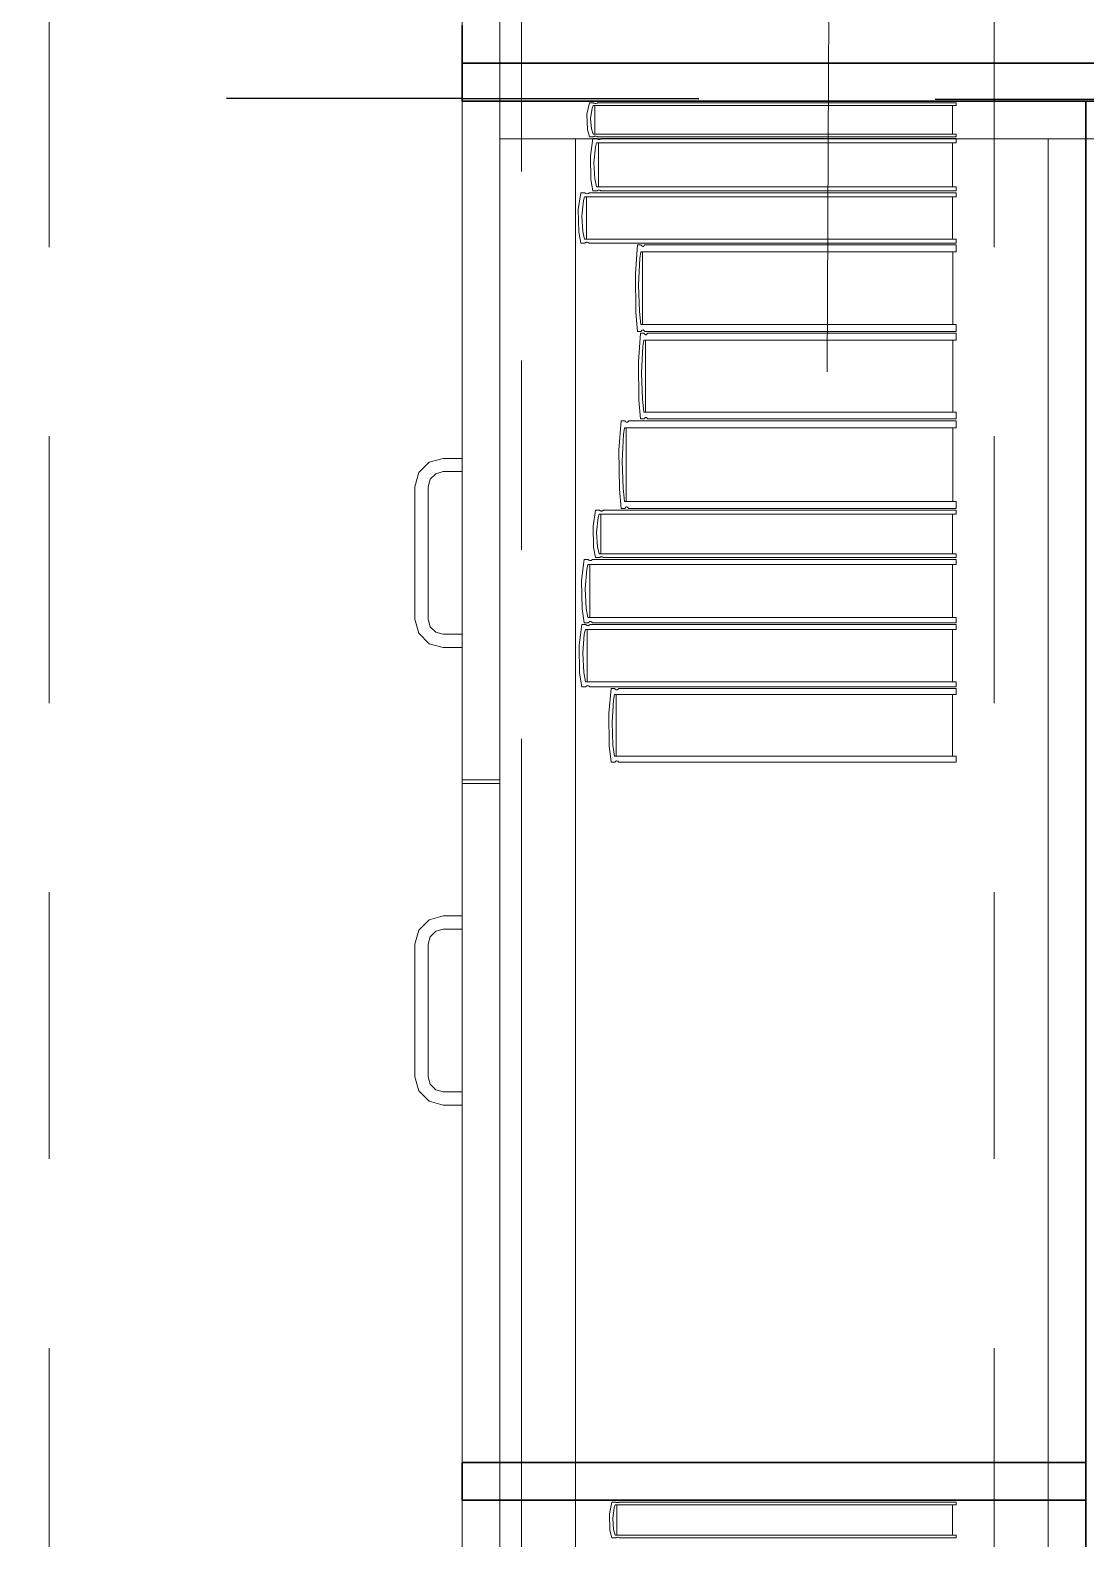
# Model space of a CAD drawing. Header units: inches. Extents: x -19 to 5698, y -728 to 92.
# Drawn here: x 293.56 to 294.119, y 13.527 to 14.325 of the extents above; entities that cross this region are included whole.
import ezdxf

# ---------------------------------------------------------------- set-up
doc = ezdxf.new("R2010")
doc.units = ezdxf.units.IN
doc.header["$MEASUREMENT"] = 0
doc.set_wipeout_variables(frame=1)
for name, pattern in [('HIDDEN', [0.375, 0.25, -0.125]), ('Hidden Line', [0.195611, 0.141111, -0.0545]), ('Punto & Raya', [0.65, 0.5, -0.075, 0, -0.075]), ('RAYITAS', [0.375, 0.25, -0.125]), ('Wipeout_Contour', [1, 0, -1])]:
    doc.linetypes.add(name, pattern=pattern)
for name, color, linetype, lineweight in [('00 conduct tomacorr', 120, 'HIDDEN', 30), ('T-TECHO-E', 150, 'Continuous', 20), ('TOMACORRIENTE', 22, 'RAYITAS', 9)]:
    doc.layers.add(name, color=color, linetype=linetype, lineweight=lineweight)
for name, color, linetype in [('02 _ ARQ _ ALB _ Ejes Generales', 251, 'Continuous'), ('08 _ STR _ EXT _ 09 Vigas', 251, 'Continuous'), ('Interior - Mobiliario', 7, 'Continuous')]:
    doc.layers.add(name, color=color, linetype=linetype)

# ---------------------------------------------------------------- blocks, each defined once
blk = doc.blocks.new('a')
at = {"layer": 'TOMACORRIENTE', "ltscale": 0.05}
h = blk.add_hatch(color=4, dxfattribs=at)
edge = h.paths.add_edge_path()
edge.add_arc((0, 0.0752), 0.02106, 0, 360)
at = {"layer": 'TOMACORRIENTE', "color": 4}
for p, q in [((-0.14553, 0.09625), (-0.0515, 0.09625)), ((-0.09851, 0.09625), (-0.09851, -0.09657)), ((0, 0.09625), (0, -0.09625)), ((0.06232, -0.09625), (0.06232, 0.09625))]:
    blk.add_line(p, q, dxfattribs=at)
blk.add_circle((0, 0.0752), 0.02106, dxfattribs=at)
blk = doc.blocks.new('CABLE 3FACE')
at = {"layer": 'T-TECHO-E', "rotation": 59.94170052614085}
blk.add_blockref('a', (0, 0), dxfattribs=at)

msp = doc.modelspace()

# ---------------------------------------------------------------- linework, layer by layer
at = {"layer": '08 _ STR _ EXT _ 09 Vigas', "color": 251, "linetype": 'Hidden Line', "lineweight": 13, "true_color": 0x636466}
msp.add_line((293.57005, 7.7), (293.57005, 16.9), dxfattribs=at)
at = {"layer": 'Interior - Mobiliario', "color": 175, "linetype": 'Continuous', "lineweight": 13}
for p, q in [((293.80862, 12.82729), (293.80862, 14.28729)), ((293.80862, 14.28729), (294.11862, 14.28729)), ((294.11862, 14.28729), (294.11862, 12.82729)), ((294.11862, 14.28729), (294.13862, 14.28729)), ((293.8549, 14.27234), (293.85466, 14.28034)), ((293.85652, 14.27803), (293.85701, 14.27253)), ((293.80862, 14.26729), (293.84862, 14.26729)), ((293.84862, 14.26729), (294.09862, 14.26729)), ((293.85597, 14.26843), (293.8549, 14.27234)), ((293.85807, 14.26843), (293.85597, 14.26843)), ((293.85652, 14.2582), (293.85781, 14.26743)), ((293.85701, 14.27253), (293.85791, 14.26986)), ((293.85781, 14.26743), (293.8599, 14.26743)), ((293.85791, 14.26986), (294.04996, 14.26986)), ((293.85818, 14.2685), (293.85807, 14.26843)), ((293.85843, 14.2686), (293.85818, 14.2685)), ((293.85869, 14.26868), (293.85843, 14.2686)), ((293.85897, 14.26872), (293.85869, 14.26868)), ((293.85926, 14.26872), (293.85897, 14.26872)), ((293.85954, 14.26869), (293.85926, 14.26872)), ((293.85981, 14.26862), (293.85954, 14.26869)), ((293.86006, 14.26852), (293.85981, 14.26862)), ((293.8599, 14.26743), (293.86005, 14.26728)), ((293.86005, 14.26728), (293.8603, 14.26712)), ((293.86022, 14.26843), (293.86006, 14.26852)), ((294.04996, 14.26843), (293.86022, 14.26843)), ((293.86168, 14.26715), (293.86192, 14.26732)), ((293.86192, 14.26732), (293.86202, 14.26743)), ((293.86202, 14.26743), (294.04996, 14.26743)), ((294.04996, 14.26986), (294.04996, 14.26843)), ((294.04996, 14.26743), (294.04996, 14.26521)), ((294.09862, 14.26729), (294.13862, 14.26729)), ((293.85916, 14.26311), (293.85836, 14.25463)), ((293.85973, 14.26521), (293.85916, 14.26311)), ((294.04996, 14.26521), (293.85973, 14.26521)), ((293.8603, 14.26712), (293.86057, 14.26701)), ((293.86057, 14.26701), (293.86085, 14.26696)), ((293.86069, 14.24197), (293.86069, 14.26521)), ((293.86085, 14.26696), (293.86113, 14.26697)), ((293.86113, 14.26697), (293.86141, 14.26703)), ((293.86141, 14.26703), (293.86168, 14.26715)), ((294.04804, 14.26521), (294.04804, 14.24197)), ((293.85676, 14.24583), (293.85652, 14.2582)), ((293.85836, 14.25463), (293.85885, 14.24611)), ((293.85781, 14.23976), (293.85676, 14.24583)), ((293.85885, 14.24611), (293.85973, 14.24197)), ((293.85006, 14.2299), (293.85139, 14.23876)), ((293.85139, 14.23876), (293.85355, 14.23876)), ((293.85338, 14.23663), (293.85279, 14.23462)), ((294.04996, 14.23663), (293.85338, 14.23663)), ((293.85355, 14.23876), (293.85371, 14.23861)), ((293.85371, 14.23861), (293.85397, 14.23846)), ((293.85397, 14.23846), (293.85425, 14.23836)), ((293.85425, 14.23836), (293.85453, 14.23831)), ((293.85437, 14.21431), (293.85437, 14.23663)), ((293.85453, 14.23831), (293.85483, 14.23832)), ((293.85483, 14.23832), (293.85511, 14.23838)), ((293.85511, 14.23838), (293.85539, 14.23849)), ((293.85539, 14.23849), (293.85564, 14.23865)), ((293.85564, 14.23865), (293.85575, 14.23876)), ((293.85575, 14.23876), (294.04996, 14.23876)), ((293.8599, 14.23976), (293.85781, 14.23976)), ((293.85973, 14.24197), (294.04996, 14.24197)), ((293.86, 14.23986), (293.8599, 14.23976)), ((293.86025, 14.24003), (293.86, 14.23986)), ((293.86051, 14.24015), (293.86025, 14.24003)), ((293.86079, 14.24021), (293.86051, 14.24015)), ((293.86107, 14.24022), (293.86079, 14.24021)), ((293.86135, 14.24017), (293.86107, 14.24022)), ((293.86162, 14.24006), (293.86135, 14.24017)), ((293.86187, 14.23991), (293.86162, 14.24006)), ((293.86202, 14.23976), (293.86187, 14.23991)), ((294.04996, 14.23976), (293.86202, 14.23976)), ((294.04798, 14.23663), (294.04798, 14.21431)), ((294.04996, 14.24197), (294.04996, 14.23976)), ((294.04996, 14.23876), (294.04996, 14.23663)), ((293.8503, 14.21801), (293.85006, 14.2299)), ((293.85279, 14.23462), (293.85196, 14.22647)), ((293.85196, 14.22647), (293.85246, 14.21829)), ((293.85139, 14.21219), (293.8503, 14.21801)), ((293.85355, 14.21219), (293.85139, 14.21219)), ((293.85246, 14.21829), (293.85338, 14.21431)), ((293.85338, 14.21431), (294.04996, 14.21431)), ((293.85366, 14.21229), (293.85355, 14.21219)), ((293.85391, 14.21245), (293.85366, 14.21229)), ((293.85418, 14.21256), (293.85391, 14.21245)), ((293.85447, 14.21262), (293.85418, 14.21256)), ((293.85476, 14.21263), (293.85447, 14.21262)), ((293.85505, 14.21258), (293.85476, 14.21263)), ((293.85533, 14.21248), (293.85505, 14.21258)), ((293.85558, 14.21233), (293.85533, 14.21248)), ((293.85575, 14.21219), (293.85558, 14.21233)), ((294.04996, 14.21219), (293.85575, 14.21219)), ((294.04996, 14.21431), (294.04996, 14.21219)), ((293.88034, 14.19594), (293.88147, 14.21119)), ((293.88147, 14.21119), (293.88331, 14.21119)), ((293.88266, 14.20406), (293.88196, 14.19004)), ((293.88316, 14.20753), (293.88266, 14.20406)), ((294.04996, 14.20753), (293.88316, 14.20753)), ((293.88331, 14.21119), (293.88344, 14.21094)), ((293.88344, 14.21094), (293.88366, 14.21068)), ((293.88366, 14.21068), (293.8839, 14.21051)), ((293.8839, 14.21051), (293.88414, 14.21042)), ((293.884, 14.16912), (293.884, 14.20753)), ((293.88414, 14.21042), (293.88439, 14.21043)), ((293.88439, 14.21043), (293.88463, 14.21054)), ((293.88463, 14.21054), (293.88487, 14.21073)), ((293.88487, 14.21073), (293.88508, 14.21101)), ((293.88508, 14.21101), (293.88517, 14.21119)), ((293.88517, 14.21119), (294.04996, 14.21119)), ((294.04828, 14.20753), (294.04828, 14.16912)), ((294.04996, 14.21119), (294.04996, 14.20753)), ((293.88055, 14.17549), (293.88034, 14.19594)), ((293.88196, 14.19004), (293.88238, 14.17597)), ((293.88147, 14.16546), (293.88055, 14.17549)), ((293.88238, 14.17597), (293.88316, 14.16912)), ((293.88331, 14.16546), (293.88147, 14.16546)), ((293.88192, 14.14936), (293.88304, 14.16446)), ((293.88304, 14.16446), (293.88486, 14.16446)), ((293.88316, 14.16912), (294.04996, 14.16912)), ((293.8834, 14.16564), (293.88331, 14.16546)), ((293.88361, 14.16591), (293.8834, 14.16564)), ((293.88384, 14.16611), (293.88361, 14.16591)), ((293.88409, 14.16621), (293.88384, 14.16611)), ((293.88434, 14.16622), (293.88409, 14.16621)), ((293.88458, 14.16614), (293.88434, 14.16622)), ((293.88482, 14.16597), (293.88458, 14.16614)), ((293.88503, 14.1657), (293.88482, 14.16597)), ((293.88486, 14.16446), (293.88499, 14.16422)), ((293.88499, 14.16422), (293.88521, 14.16396)), ((293.88517, 14.16546), (293.88503, 14.1657)), ((294.04996, 14.16546), (293.88517, 14.16546)), ((293.88521, 14.16396), (293.88544, 14.16379)), ((293.88544, 14.16379), (293.88569, 14.1637)), ((293.88569, 14.1637), (293.88593, 14.16371)), ((293.88593, 14.16371), (293.88617, 14.16382)), ((293.88617, 14.16382), (293.8864, 14.16401)), ((293.8864, 14.16401), (293.88661, 14.16428)), ((293.88661, 14.16428), (293.88671, 14.16446)), ((293.88671, 14.16446), (294.04996, 14.16446)), ((294.04996, 14.16912), (294.04996, 14.16546)), ((294.04996, 14.16446), (294.04996, 14.16084)), ((293.88422, 14.1574), (293.88352, 14.14352)), ((293.88471, 14.16084), (293.88422, 14.1574)), ((294.04996, 14.16084), (293.88471, 14.16084)), ((293.88555, 14.1228), (293.88555, 14.16084)), ((294.0483, 14.16084), (294.0483, 14.1228)), ((293.88213, 14.12911), (293.88192, 14.14936)), ((293.88352, 14.14352), (293.88395, 14.12958)), ((293.88304, 14.11917), (293.88213, 14.12911)), ((293.88395, 14.12958), (293.88471, 14.1228)), ((293.87158, 14.10273), (293.87277, 14.11817)), ((293.87277, 14.11817), (293.8747, 14.11817)), ((293.8747, 14.11817), (293.87484, 14.11793)), ((293.87484, 14.11793), (293.87507, 14.11766)), ((293.87507, 14.11766), (293.87532, 14.11749)), ((293.87532, 14.11749), (293.87558, 14.1174)), ((293.87558, 14.1174), (293.87584, 14.11741)), ((293.87584, 14.11741), (293.87609, 14.11752)), ((293.87609, 14.11752), (293.87634, 14.11771)), ((293.87634, 14.11771), (293.87656, 14.118)), ((293.87656, 14.118), (293.87666, 14.11817)), ((293.87666, 14.11817), (294.04996, 14.11817)), ((293.88486, 14.11917), (293.88304, 14.11917)), ((293.88471, 14.1228), (294.04996, 14.1228)), ((293.88495, 14.11935), (293.88486, 14.11917)), ((293.88516, 14.11963), (293.88495, 14.11935)), ((293.88539, 14.11982), (293.88516, 14.11963)), ((293.88563, 14.11992), (293.88539, 14.11982)), ((293.88588, 14.11993), (293.88563, 14.11992)), ((293.88612, 14.11985), (293.88588, 14.11993)), ((293.88635, 14.11968), (293.88612, 14.11985)), ((293.88657, 14.11942), (293.88635, 14.11968)), ((293.88671, 14.11917), (293.88657, 14.11942)), ((294.04996, 14.11917), (293.88671, 14.11917)), ((294.04996, 14.1228), (294.04996, 14.11917)), ((294.04996, 14.11817), (294.04996, 14.11447)), ((293.87402, 14.11096), (293.87328, 14.09676)), ((293.87454, 14.11447), (293.87402, 14.11096)), ((294.04996, 14.11447), (293.87454, 14.11447)), ((293.87543, 14.07557), (293.87543, 14.11447)), ((294.04819, 14.11447), (294.04819, 14.07557)), ((293.8718, 14.08202), (293.87158, 14.10273)), ((293.76563, 14.09079), (293.77112, 14.09628)), ((293.77112, 14.09628), (293.77862, 14.09829)), ((293.77862, 14.09829), (293.78862, 14.09829)), ((293.78862, 14.09829), (293.78862, 14.09129)), ((293.87328, 14.09676), (293.87373, 14.08251)), ((293.76362, 14.08329), (293.76563, 14.09079)), ((293.77169, 14.08729), (293.77062, 14.08329)), ((293.77462, 14.09022), (293.77169, 14.08729)), ((293.77862, 14.09129), (293.77462, 14.09022)), ((293.78862, 14.09129), (293.77862, 14.09129)), ((293.76362, 14.01329), (293.76362, 14.08329)), ((293.77062, 14.08329), (293.77062, 14.01329)), ((293.87277, 14.07187), (293.8718, 14.08202)), ((293.87373, 14.08251), (293.87454, 14.07557)), ((293.85793, 14.06251), (293.85921, 14.07087)), ((293.85921, 14.07087), (293.86128, 14.07087)), ((293.86111, 14.06886), (293.86055, 14.06696)), ((294.04996, 14.06886), (293.86111, 14.06886)), ((293.86128, 14.07087), (293.86144, 14.07073)), ((293.86144, 14.07073), (293.86168, 14.07059)), ((293.86168, 14.07059), (293.86195, 14.07049)), ((293.86195, 14.07049), (293.86223, 14.07045)), ((293.86207, 14.04781), (293.86207, 14.06886)), ((293.86223, 14.07045), (293.86251, 14.07045)), ((293.86251, 14.07045), (293.86278, 14.07051)), ((293.86278, 14.07051), (293.86305, 14.07062)), ((293.86305, 14.07062), (293.86329, 14.07077)), ((293.86329, 14.07077), (293.86339, 14.07087)), ((293.86339, 14.07087), (294.04996, 14.07087)), ((293.8747, 14.07187), (293.87277, 14.07187)), ((293.87454, 14.07557), (294.04996, 14.07557)), ((293.8748, 14.07205), (293.8747, 14.07187)), ((293.87502, 14.07233), (293.8748, 14.07205)), ((293.87526, 14.07252), (293.87502, 14.07233)), ((293.87552, 14.07263), (293.87526, 14.07252)), ((293.87578, 14.07264), (293.87552, 14.07263)), ((293.87604, 14.07256), (293.87578, 14.07264)), ((293.87629, 14.07238), (293.87604, 14.07256)), ((293.87651, 14.07211), (293.87629, 14.07238)), ((293.87666, 14.07187), (293.87651, 14.07211)), ((294.04996, 14.07187), (293.87666, 14.07187)), ((294.04806, 14.06886), (294.04806, 14.04781)), ((294.04996, 14.07557), (294.04996, 14.07187)), ((294.04996, 14.07087), (294.04996, 14.06886)), ((293.85816, 14.0513), (293.85793, 14.06251)), ((293.86055, 14.06696), (293.85975, 14.05928)), ((293.85975, 14.05928), (293.86024, 14.05156)), ((293.85184, 14.03367), (293.85316, 14.04481)), ((293.85316, 14.04481), (293.8553, 14.04481)), ((293.8553, 14.04481), (293.85546, 14.04463)), ((293.85546, 14.04463), (293.85572, 14.04444)), ((293.85572, 14.04444), (293.85599, 14.04431)), ((293.85599, 14.04431), (293.85628, 14.04425)), ((293.85628, 14.04425), (293.85657, 14.04426)), ((293.85657, 14.04426), (293.85685, 14.04433)), ((293.85685, 14.04433), (293.85712, 14.04447)), ((293.85712, 14.04447), (293.85737, 14.04468)), ((293.85737, 14.04468), (293.85748, 14.04481)), ((293.85748, 14.04481), (294.04996, 14.04481)), ((293.85921, 14.04581), (293.85816, 14.0513)), ((293.86128, 14.04581), (293.85921, 14.04581)), ((293.86024, 14.05156), (293.86111, 14.04781)), ((293.86111, 14.04781), (294.04996, 14.04781)), ((293.86139, 14.0459), (293.86128, 14.04581)), ((293.86163, 14.04606), (293.86139, 14.0459)), ((293.86189, 14.04616), (293.86163, 14.04606)), ((293.86216, 14.04622), (293.86189, 14.04616)), ((293.86245, 14.04623), (293.86216, 14.04622)), ((293.86272, 14.04618), (293.86245, 14.04623)), ((293.86299, 14.04608), (293.86272, 14.04618)), ((293.86324, 14.04594), (293.86299, 14.04608)), ((293.86339, 14.04581), (293.86324, 14.04594)), ((294.04996, 14.04581), (293.86339, 14.04581)), ((294.04996, 14.04781), (294.04996, 14.04581)), ((294.04996, 14.04481), (294.04996, 14.04214)), ((293.85455, 14.0396), (293.85373, 14.02936)), ((293.85513, 14.04214), (293.85455, 14.0396)), ((294.04996, 14.04214), (293.85513, 14.04214)), ((293.85611, 14.01408), (293.85611, 14.04214)), ((294.048, 14.04214), (294.048, 14.01408)), ((293.85209, 14.01874), (293.85184, 14.03367)), ((293.85373, 14.02936), (293.85423, 14.01908)), ((293.76563, 14.00579), (293.76362, 14.01329)), ((293.77062, 14.01329), (293.77169, 14.00929)), ((293.85316, 14.01141), (293.85209, 14.01874)), ((293.85423, 14.01908), (293.85513, 14.01408)), ((293.85513, 14.01408), (294.04996, 14.01408)), ((293.85622, 14.01196), (293.85593, 14.01189)), ((293.85651, 14.01197), (293.85622, 14.01196)), ((293.85679, 14.01191), (293.85651, 14.01197)), ((294.04996, 14.01408), (294.04996, 14.01141)), ((293.77112, 14.0003), (293.76563, 14.00579)), ((293.77169, 14.00929), (293.77462, 14.00637)), ((293.77462, 14.00637), (293.77862, 14.00529)), ((293.77862, 14.00529), (293.78862, 14.00529)), ((293.78862, 14.00529), (293.78862, 13.99829)), ((293.85052, 13.99945), (293.85185, 14.01041)), ((293.85185, 14.01041), (293.85401, 14.01041)), ((293.85325, 14.00529), (293.85242, 13.99521)), ((293.8553, 14.01141), (293.85316, 14.01141)), ((293.85383, 14.00778), (293.85325, 14.00529)), ((294.04996, 14.00778), (293.85383, 14.00778)), ((293.85401, 14.01041), (293.85417, 14.01024)), ((293.85417, 14.01024), (293.85443, 14.01005)), ((293.85443, 14.01005), (293.8547, 14.00992)), ((293.8547, 14.00992), (293.85499, 14.00986)), ((293.85482, 13.98017), (293.85482, 14.00778)), ((293.85499, 14.00986), (293.85528, 14.00987)), ((293.85528, 14.00987), (293.85557, 14.00994)), ((293.85541, 14.01154), (293.8553, 14.01141)), ((293.85566, 14.01174), (293.85541, 14.01154)), ((293.85557, 14.00994), (293.85584, 14.01008)), ((293.85593, 14.01189), (293.85566, 14.01174)), ((293.85584, 14.01008), (293.85609, 14.01028)), ((293.85609, 14.01028), (293.8562, 14.01041)), ((293.8562, 14.01041), (294.04996, 14.01041)), ((293.85707, 14.01178), (293.85679, 14.01191)), ((293.85732, 14.01159), (293.85707, 14.01178)), ((293.85748, 14.01141), (293.85732, 14.01159)), ((294.04996, 14.01141), (293.85748, 14.01141)), ((294.04798, 14.00778), (294.04798, 13.98017)), ((294.04996, 14.01041), (294.04996, 14.00778)), ((293.77862, 13.99829), (293.77112, 14.0003)), ((293.78862, 13.99829), (293.77862, 13.99829)), ((293.85077, 13.98475), (293.85052, 13.99945)), ((293.85242, 13.99521), (293.85292, 13.98509)), ((293.85185, 13.97754), (293.85077, 13.98475)), ((293.85292, 13.98509), (293.85383, 13.98017)), ((293.85383, 13.98017), (294.04996, 13.98017)), ((294.04996, 13.98017), (294.04996, 13.97754)), ((293.85401, 13.97754), (293.85185, 13.97754)), ((293.85412, 13.97767), (293.85401, 13.97754)), ((293.85437, 13.97787), (293.85412, 13.97767)), ((293.85464, 13.97801), (293.85437, 13.97787)), ((293.85493, 13.97808), (293.85464, 13.97801)), ((293.85522, 13.97809), (293.85493, 13.97808)), ((293.85551, 13.97803), (293.85522, 13.97809)), ((293.85578, 13.97791), (293.85551, 13.97803)), ((293.85604, 13.97772), (293.85578, 13.97791)), ((293.8562, 13.97754), (293.85604, 13.97772)), ((294.04996, 13.97754), (293.8562, 13.97754)), ((293.86621, 13.96358), (293.86743, 13.97654)), ((293.86743, 13.97654), (293.86942, 13.97654)), ((293.86926, 13.97343), (293.86872, 13.97048)), ((294.04996, 13.97343), (293.86926, 13.97343)), ((293.86942, 13.97654), (293.86957, 13.97633)), ((293.86957, 13.97633), (293.8698, 13.97611)), ((293.8698, 13.97611), (293.87006, 13.97596)), ((293.87006, 13.97596), (293.87032, 13.97589)), ((293.87017, 13.94078), (293.87017, 13.97343)), ((293.87032, 13.97589), (293.87059, 13.9759)), ((293.87059, 13.9759), (293.87086, 13.97599)), ((293.87086, 13.97599), (293.87111, 13.97616)), ((293.87111, 13.97616), (293.87134, 13.97639)), ((293.87134, 13.97639), (293.87144, 13.97654)), ((293.87144, 13.97654), (294.04996, 13.97654)), ((294.04814, 13.97343), (294.04814, 13.94078)), ((294.04996, 13.97654), (294.04996, 13.97343)), ((293.86872, 13.97048), (293.86796, 13.95857)), ((293.86644, 13.9462), (293.86621, 13.96358)), ((293.86796, 13.95857), (293.86842, 13.9466)), ((293.86743, 13.93767), (293.86644, 13.9462)), ((293.86842, 13.9466), (293.86926, 13.94078)), ((293.86926, 13.94078), (294.04996, 13.94078)), ((294.04996, 13.94078), (294.04996, 13.93767)), ((293.86942, 13.93767), (293.86743, 13.93767)), ((293.86952, 13.93782), (293.86942, 13.93767)), ((293.86975, 13.93806), (293.86952, 13.93782)), ((293.87, 13.93822), (293.86975, 13.93806)), ((293.87026, 13.93831), (293.87, 13.93822)), ((293.87053, 13.93832), (293.87026, 13.93831)), ((293.8708, 13.93825), (293.87053, 13.93832)), ((293.87105, 13.9381), (293.8708, 13.93825)), ((293.87129, 13.93788), (293.87105, 13.9381)), ((293.87144, 13.93767), (293.87129, 13.93788)), ((294.04996, 13.93767), (293.87144, 13.93767)), ((293.78862, 13.92829), (293.80862, 13.92829)), ((293.78862, 13.92629), (293.80862, 13.92629)), ((293.77112, 13.85428), (293.76563, 13.84879)), ((293.77862, 13.85629), (293.77112, 13.85428)), ((293.78862, 13.85629), (293.77862, 13.85629)), ((293.78862, 13.84929), (293.78862, 13.85629)), ((293.76563, 13.84879), (293.76362, 13.84129)), ((293.77062, 13.84129), (293.77169, 13.84529)), ((293.77169, 13.84529), (293.77462, 13.84822)), ((293.77462, 13.84822), (293.77862, 13.84929)), ((293.77862, 13.84929), (293.78862, 13.84929)), ((293.76362, 13.84129), (293.76362, 13.77129)), ((293.77062, 13.77129), (293.77062, 13.84129)), ((293.76362, 13.77129), (293.76563, 13.76379)), ((293.77169, 13.76729), (293.77062, 13.77129)), ((293.77462, 13.76437), (293.77169, 13.76729)), ((293.76563, 13.76379), (293.77112, 13.7583)), ((293.77112, 13.7583), (293.77862, 13.75629)), ((293.77862, 13.76329), (293.77462, 13.76437)), ((293.78862, 13.76329), (293.77862, 13.76329)), ((293.78862, 13.75629), (293.78862, 13.76329)), ((293.77862, 13.75629), (293.78862, 13.75629)), ((293.86679, 13.5315), (293.86656, 13.53998)), ((293.8683, 13.53753), (293.86877, 13.5317)), ((293.86778, 13.52735), (293.86679, 13.5315)), ((293.86976, 13.52735), (293.86778, 13.52735)), ((293.86877, 13.5317), (293.8696, 13.52886)), ((293.8696, 13.52886), (294.04996, 13.52886)), ((293.86986, 13.52742), (293.86976, 13.52735)), ((293.87009, 13.52754), (293.86986, 13.52742)), ((293.87034, 13.52762), (293.87009, 13.52754)), ((293.87061, 13.52766), (293.87034, 13.52762)), ((293.87088, 13.52767), (293.87061, 13.52766)), ((293.87114, 13.52763), (293.87088, 13.52767)), ((293.8714, 13.52756), (293.87114, 13.52763)), ((293.87163, 13.52745), (293.8714, 13.52756)), ((293.87178, 13.52735), (293.87163, 13.52745)), ((294.04996, 13.52735), (293.87178, 13.52735)), ((294.04996, 13.52886), (294.04996, 13.52735))]:
    msp.add_line(p, q, dxfattribs=at)
at = {"layer": 'Interior - Mobiliario', "color": 175, "linetype": 'Continuous', "lineweight": 30}
msp.add_line((294.11862, 14.28729), (294.13862, 14.28729), dxfattribs=at)

# ---------------------------------------------------------------- next in the draw order: wipeouts: each hides what was drawn before it
at = {"color": 254, "linetype": 'Wipeout_Contour', "lineweight": 0, "ltscale": 9714.674097}
msp.add_wipeout([(293.78862, 13.54729), (294.11862, 13.54729), (294.11862, 13.56729), (293.78862, 13.56729)], dxfattribs=at).dxf.layer = 'Interior - Mobiliario'

# ---------------------------------------------------------------- next in the draw order: linework, layer by layer
at = {"layer": 'Interior - Mobiliario', "color": 175, "linetype": 'Continuous', "lineweight": 30}
for p, q in [((294.11862, 14.28729), (294.11862, 12.82729)), ((293.78862, 13.56729), (294.11862, 13.56729)), ((293.78862, 13.56729), (293.78862, 13.54729)), ((294.11862, 13.56729), (294.11862, 13.54729)), ((293.78862, 13.54729), (294.11862, 13.54729))]:
    msp.add_line(p, q, dxfattribs=at)
at = {"layer": 'Interior - Mobiliario', "color": 175, "linetype": 'Continuous', "lineweight": 13}
for p, q in [((294.11862, 12.82729), (294.11862, 14.28729)), ((293.80862, 12.84729), (293.80862, 14.26729)), ((293.84862, 14.26729), (293.84862, 12.84729)), ((294.09862, 12.84729), (294.09862, 14.26729)), ((293.78862, 13.56729), (293.78862, 13.92629)), ((293.80862, 13.56729), (293.80862, 13.92629)), ((293.78862, 13.54729), (293.78862, 13.56729)), ((293.78862, 13.56729), (294.11862, 13.56729)), ((293.78862, 13.54729), (293.78862, 13.56729)), ((293.78862, 13.56729), (294.11862, 13.56729)), ((293.78862, 13.56729), (293.80862, 13.56729)), ((294.11862, 13.56729), (294.11862, 13.54729)), ((294.11862, 13.56729), (294.11862, 13.54729)), ((294.11862, 13.54729), (293.78862, 13.54729)), ((294.11862, 13.54729), (293.78862, 13.54729)), ((293.78862, 13.54729), (293.78862, 13.18829)), ((293.78862, 13.54729), (293.80862, 13.54729)), ((293.80862, 13.54729), (293.80862, 13.18829)), ((293.86656, 13.53998), (293.86778, 13.54629)), ((293.86778, 13.54629), (293.86976, 13.54629)), ((293.86906, 13.54334), (293.8683, 13.53753)), ((293.8696, 13.54478), (293.86906, 13.54334)), ((294.04996, 13.54478), (293.8696, 13.54478)), ((293.86976, 13.54629), (293.86991, 13.54619)), ((293.86991, 13.54619), (293.87015, 13.54608)), ((293.87015, 13.54608), (293.8704, 13.54601)), ((293.8704, 13.54601), (293.87067, 13.54598)), ((293.87052, 13.52886), (293.87052, 13.54478)), ((293.87067, 13.54598), (293.87094, 13.54598)), ((293.87094, 13.54598), (293.8712, 13.54603)), ((293.8712, 13.54603), (293.87145, 13.54611)), ((293.87145, 13.54611), (293.87168, 13.54622)), ((293.87168, 13.54622), (293.87178, 13.54629)), ((293.87178, 13.54629), (294.04996, 13.54629)), ((294.04814, 13.54478), (294.04814, 13.52886)), ((294.04996, 13.54629), (294.04996, 13.54478))]:
    msp.add_line(p, q, dxfattribs=at)

# ---------------------------------------------------------------- next in the draw order: wipeouts: each hides what was drawn before it
at = {"color": 254, "linetype": 'Wipeout_Contour', "lineweight": 0, "ltscale": 9714.731071}
msp.add_wipeout([(293.78862, 14.28729), (294.13862, 14.28729), (294.13862, 14.30729), (293.78862, 14.30729)], dxfattribs=at).dxf.layer = 'Interior - Mobiliario'

# ---------------------------------------------------------------- next in the draw order: linework, layer by layer
at = {"layer": '00 conduct tomacorr'}
msp.add_line((295.7889, 14.28556, -0.00066), (287.40149, 14.29846, -0.00066), dxfattribs=at)
at = {"layer": 'Interior - Mobiliario', "color": 175, "linetype": 'Continuous', "lineweight": 30}
for p, q in [((293.78862, 14.30729), (294.13862, 14.30729)), ((293.78862, 14.30729), (293.78862, 14.28729)), ((293.78862, 14.28729), (294.13862, 14.28729))]:
    msp.add_line(p, q, dxfattribs=at)
at = {"layer": 'Interior - Mobiliario', "color": 175, "linetype": 'Continuous', "lineweight": 13}
for p, q in [((293.78862, 14.28729), (293.78862, 14.30729)), ((293.78862, 14.30729), (294.13862, 14.30729)), ((293.78862, 14.30729), (293.78862, 12.80729)), ((294.13862, 14.30729), (293.78862, 14.30729)), ((293.80862, 14.26729), (293.80862, 14.30729)), ((293.80862, 14.30729), (294.13862, 14.30729)), ((294.13862, 14.28729), (293.78862, 14.28729)), ((293.78862, 12.82729), (293.78862, 14.28729)), ((293.78862, 14.28729), (294.13862, 14.28729)), ((293.78862, 12.82729), (293.78862, 14.28729)), ((293.78862, 14.28729), (294.11862, 14.28729)), ((293.78862, 14.28729), (293.78862, 13.92829)), ((293.78862, 14.28729), (293.80862, 14.28729)), ((293.80862, 12.82729), (293.80862, 14.28729)), ((293.80862, 14.28729), (294.11862, 14.28729)), ((293.80862, 12.82729), (293.80862, 14.28729)), ((293.80862, 14.28729), (294.11862, 14.28729)), ((293.80862, 14.28729), (293.80862, 13.92829)), ((293.85466, 14.28034), (293.85597, 14.28629)), ((293.85597, 14.28629), (293.85807, 14.28629)), ((293.85733, 14.28351), (293.85652, 14.27803)), ((293.85791, 14.28487), (293.85733, 14.28351)), ((294.04996, 14.28487), (293.85791, 14.28487)), ((293.85807, 14.28629), (293.85823, 14.2862)), ((293.85823, 14.2862), (293.85848, 14.2861)), ((293.85848, 14.2861), (293.85876, 14.28603)), ((293.85876, 14.28603), (293.85904, 14.286)), ((293.85888, 14.26986), (293.85888, 14.28487)), ((293.85904, 14.286), (293.85932, 14.286)), ((293.85932, 14.286), (293.8596, 14.28604)), ((293.8596, 14.28604), (293.85987, 14.28612)), ((293.85987, 14.28612), (293.86012, 14.28623)), ((293.86012, 14.28623), (293.86022, 14.28629)), ((293.86022, 14.28629), (294.04996, 14.28629)), ((294.04802, 14.28487), (294.04802, 14.26986)), ((294.04996, 14.28629), (294.04996, 14.28487)), ((294.11862, 14.28729), (294.11862, 12.82729)), ((294.11862, 14.28729), (294.11862, 12.82729)), ((294.11862, 14.28729), (294.11862, 12.82729))]:
    msp.add_line(p, q, dxfattribs=at)

# ---------------------------------------------------------------- next in the draw order: wipeouts: each hides what was drawn before it
at = {"color": 254, "linetype": 'Wipeout_Contour', "lineweight": 0, "ltscale": 9714.731542}
msp.add_wipeout([(293.78862, 14.32729), (293.78862, 14.30729), (294.13862, 14.30729), (294.13862, 14.32729)], dxfattribs=at).dxf.layer = 'Interior - Mobiliario'

# ---------------------------------------------------------------- next in the draw order: linework, layer by layer
at = {"layer": '02 _ ARQ _ ALB _ Ejes Generales', "color": 251, "linetype": 'Punto & Raya', "lineweight": 13, "true_color": 0x636466}
msp.add_line((293.82005, 3.05001), (293.82005, 44.9), dxfattribs=at)
at = {"layer": '08 _ STR _ EXT _ 09 Vigas', "color": 251, "linetype": 'Hidden Line', "lineweight": 13, "true_color": 0x636466}
msp.add_line((294.07005, 7.7), (294.07005, 16.9), dxfattribs=at)
at = {"layer": 'Interior - Mobiliario', "color": 175, "linetype": 'Continuous', "lineweight": 13}
for p, q in [((293.78862, 14.30729), (293.78862, 15.80729)), ((293.80862, 14.34729), (293.80862, 14.30729)), ((293.78862, 14.32729), (293.78862, 14.30729)), ((293.78862, 14.30729), (294.13862, 14.30729)), ((294.13862, 14.30729), (293.78862, 14.30729)), ((293.80862, 14.30729), (294.13862, 14.30729))]:
    msp.add_line(p, q, dxfattribs=at)
at = {"layer": 'Interior - Mobiliario', "color": 175, "linetype": 'Continuous', "lineweight": 30}
for q in [(293.78862, 14.32729), (294.13862, 14.30729)]:
    msp.add_line((293.78862, 14.30729), q, dxfattribs=at)

# ---------------------------------------------------------------- next in the draw order: block references
at = {"layer": '00 conduct tomacorr', "xscale": 1.47256122672843, "yscale": 1.47256122672843, "zscale": 1.47256122672843, "rotation": 299.7894777823319}
msp.add_blockref('CABLE 3FACE', (294.12749, 14.28556, -0.00066), dxfattribs=at)

doc.saveas('drawing.dxf')
